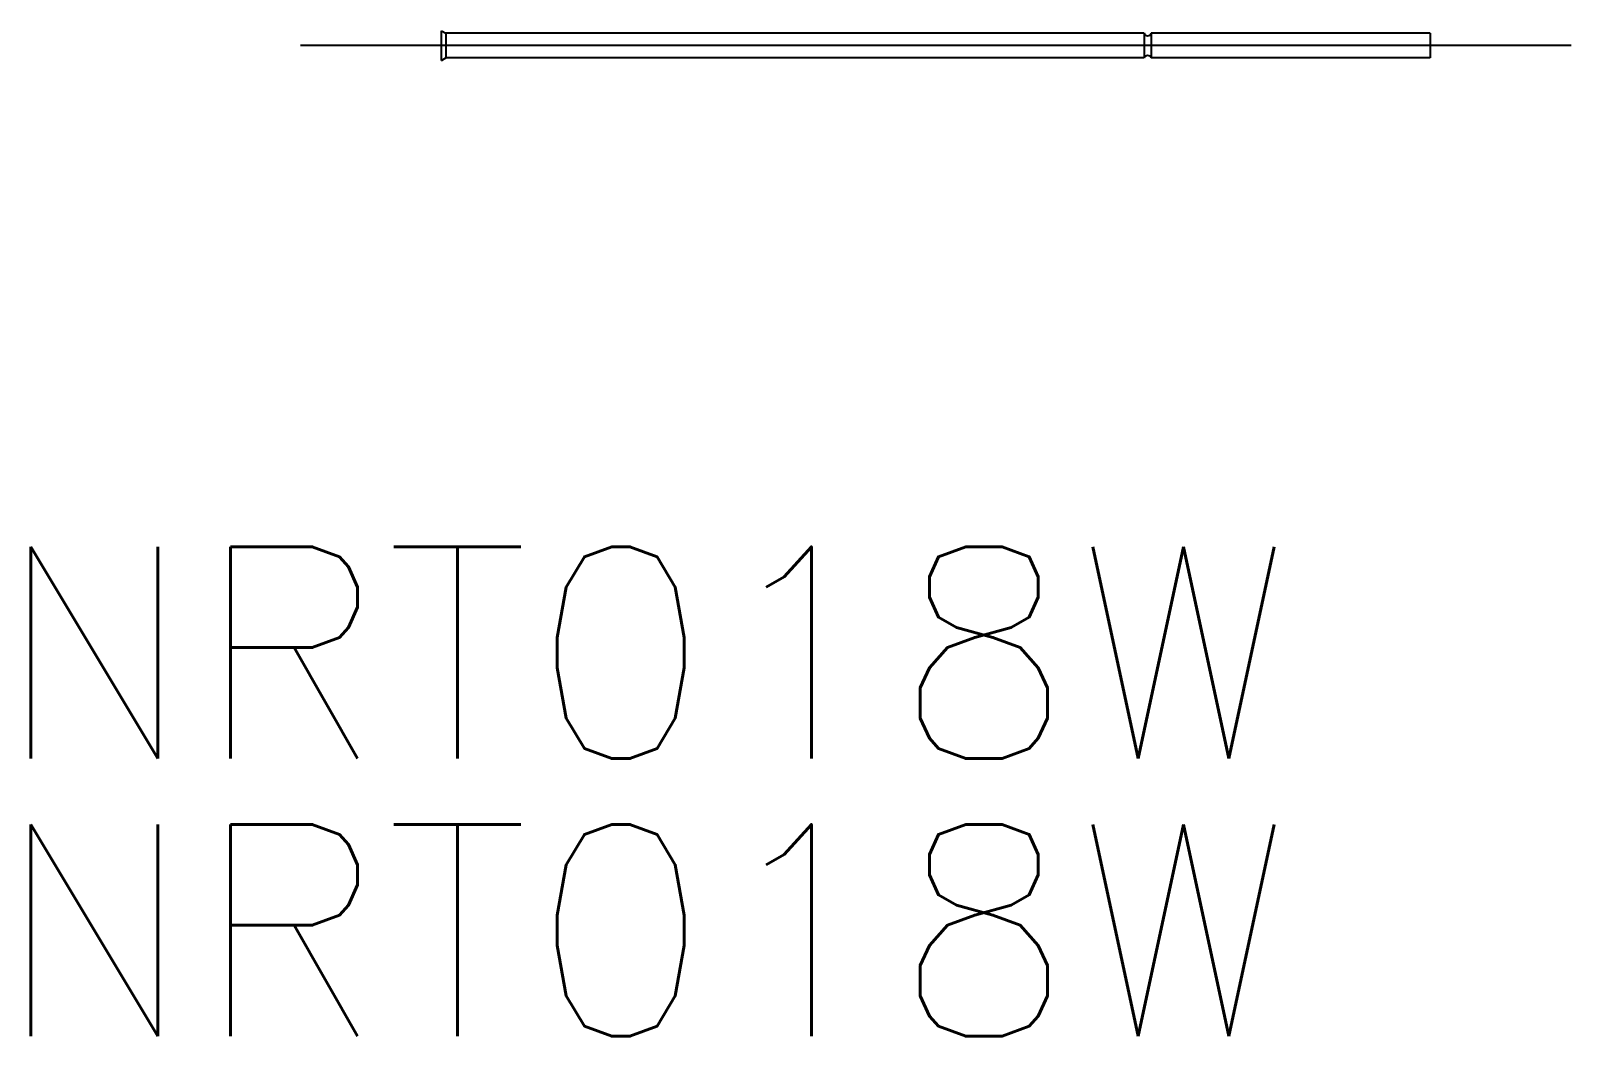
# Model space of a CAD drawing. Extents: x -5.8 to 16, y -14 to 0.2.
import ezdxf

# ---------------------------------------------------------------- set-up
doc = ezdxf.new("R2010")
doc.units = 0
doc.linetypes.add('CENTER', pattern=[50.8, 31.75, -6.35, 6.35, -6.35])
doc.layers.get('0').update_dxf_attribs({"linetype": 'CONTINUOUS'})
doc.layers.add('CENTER', color=1, linetype='CENTER')
doc.styles.get("Standard").update_dxf_attribs({"font": 'txt.shx', "height": 3, "bigfont": 'bigfont.shx'})

# ---------------------------------------------------------------- blocks, each defined once
blk = doc.blocks.new('*U2')
at = {"color": 7, "linetype": 'CONTINUOUS'}
blk.add_text('NRT018W', height=3, dxfattribs=at).set_placement((-6.334, -10.097))
blk = doc.blocks.new('*U3')
at = {"color": 7, "linetype": 'CONTINUOUS'}
blk.add_text('NRT018W', height=3, dxfattribs=at).set_placement((-6.334, -14.03))

msp = doc.modelspace()

# ---------------------------------------------------------------- linework, layer by layer
at = {"color": 7, "linetype": 'CONTINUOUS'}
for p, q in [((0, -0.21), (0, 0.21)), ((0, 0.21), (0.061, 0.175)), ((9.95, 0.175), (0.061, 0.175)), ((0.061, 0.175), (0.061, -0.175)), ((9.95, 0.175), (9.95, -0.175)), ((14, 0.175), (10.05, 0.175)), ((10.05, 0.175), (10.05, -0.175)), ((14, 0.175), (14, -0.175)), ((0, -0.21), (0.061, -0.175)), ((9.95, -0.175), (0.061, -0.175)), ((14, -0.175), (10.05, -0.175))]:
    msp.add_line(p, q, dxfattribs=at)
for centre, start, end in [((10, 0.193), 200.0197, 339.9803), ((10, -0.193), 20.0197, 159.9803)]:
    msp.add_arc(centre, 0.0532, start, end, dxfattribs=at)
at = {"layer": 'CENTER', "color": 1, "linetype": 'CENTER'}
msp.add_line((16, 0), (-2, 0), dxfattribs=at)

# ---------------------------------------------------------------- block references
at = {"color": 7, "linetype": 'CONTINUOUS'}
for name in ['*U2', '*U3']:
    msp.add_blockref(name, (0, 0), dxfattribs=at)

doc.saveas('drawing.dxf')
